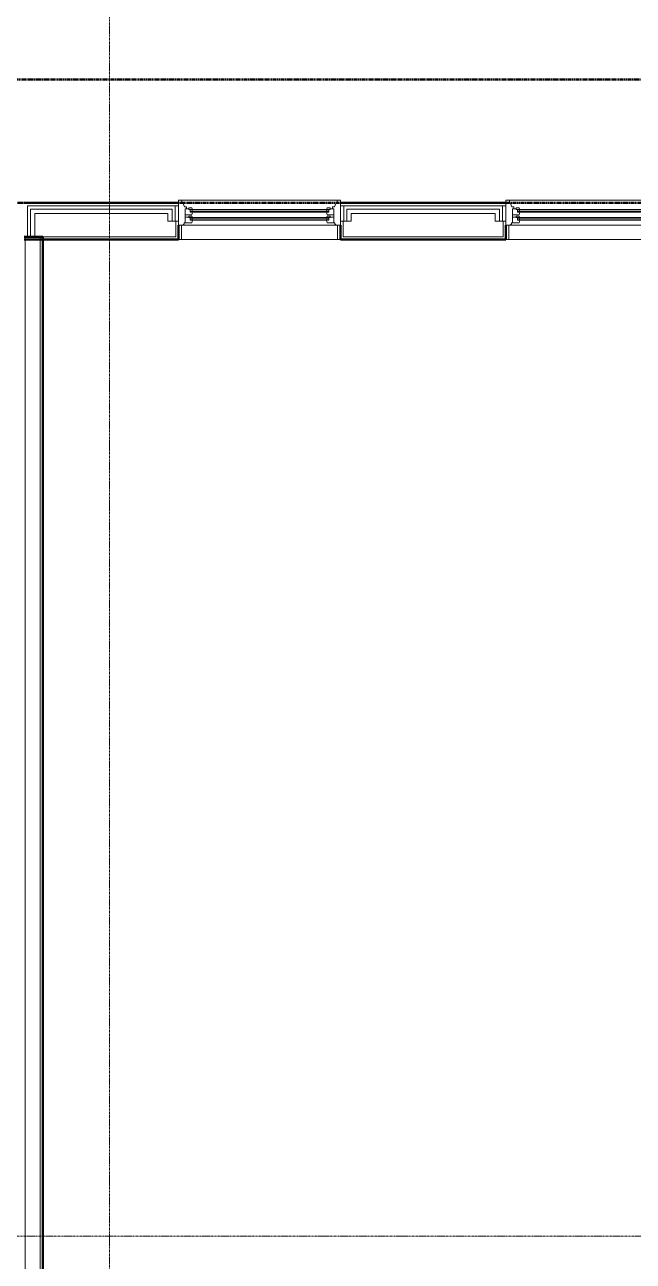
# Model space of a CAD drawing. Header units: inches. Extents: x -4235 to -464, y 9706 to 12463.
# Drawn here: x -2520.2 to -2377.4, y 11841.3 to 12131.4 of the extents above; entities that cross this region are included whole.
import ezdxf

# ---------------------------------------------------------------- set-up
doc = ezdxf.new("R2010")
doc.units = ezdxf.units.IN
doc.header["$MEASUREMENT"] = 0
doc.linetypes.add('Dash 1_16_', pattern=[0.125, 0.0625, -0.0625])
doc.linetypes.add('Grid Line 1_2_', pattern=[0.875, 0.5, -0.125, 0.125, -0.125])
for name, color, linetype, lineweight in [('0-1', 7, 'Continuous', 5), ('A-GLAZ-1', 151, 'Continuous', 9), ('A-GLAZ-2', 151, 'Continuous', 20), ('A-WALL', 113, 'Continuous', 13), ('A-WALL-2', 7, 'Continuous', 50), ('A-WALL-3', 50, 'Continuous', 13), ('A-WALL-5', 113, 'Continuous', 50), ('A-WALL-6', 113, 'Continuous', 9), ('C-PROP-LINE-1', 91, 'Dash 1_16_', 50), ('S-GRID-1', 1, 'Grid Line 1_2_', 9)]:
    doc.layers.add(name, color=color, linetype=linetype, lineweight=lineweight)

# ---------------------------------------------------------------- blocks, each defined once
blk = doc.blocks.new('CTR - 1st Phase - Common Walls_rvt-1-BACKGROUND - 1ST FLOOR')
at = {"layer": 'A-WALL-2'}
for p, q in [((-2515.95, 12081.69), (-2520.32, 12081.69)), ((-2515.95, 11837.19), (-2515.95, 12081.69))]:
    blk.add_line(p, q, dxfattribs=at)
at = {"layer": 'A-WALL-3'}
for p, q in [((-2520.07, 11837.19), (-2520.07, 12081.69)), ((-2516.57, 11837.19), (-2516.57, 12081.69))]:
    blk.add_line(p, q, dxfattribs=at)
blk = doc.blocks.new('Window-Double_Hung-Andersen-400_Series-Tilt_Wash - DOUBLE HUNG - COTTAGE - 1ST FLOOR-2889518-BACKGROUND - 1ST FLOOR')
at = {"layer": 'A-GLAZ-1'}
for p, q in [((-16.29, 2.62), (-15.7, 2.62)), ((-16.29, 2.25), (-15.7, 2.25)), ((-16.29, 0.69), (-15.7, 0.69)), ((-16.29, 0.31), (-15.7, 0.31)), ((-15.82, 2.62), (-15.82, 2.25)), ((-15.82, 0.69), (-15.82, 0.31)), ((-15.7, 2.75), (15.7, 2.75)), ((-15.7, 2.62), (15.7, 2.62)), ((-15.7, 2.25), (15.7, 2.25)), ((-15.7, 2.12), (15.7, 2.12)), ((-15.7, 0.81), (15.7, 0.81)), ((-15.7, 0.69), (15.7, 0.69)), ((-15.7, 0.31), (15.7, 0.31)), ((-15.7, 0.19), (15.7, 0.19)), ((16.29, 2.62), (15.7, 2.62)), ((16.29, 2.25), (15.7, 2.25)), ((16.29, 0.69), (15.7, 0.69)), ((16.29, 0.31), (15.7, 0.31)), ((15.82, 2.62), (15.82, 2.25)), ((15.82, 0.69), (15.82, 0.31)), ((18.95, -0.94), (-18.95, -0.94)), ((-18.95, -0.94), (-18.95, -4.31)), ((-18.32, -0.94), (-18.32, -4.31)), ((18.32, -0.94), (18.32, -4.31)), ((18.95, -4.31), (18.95, -0.94)), ((-18.95, -4.31), (18.95, -4.31))]:
    blk.add_line(p, q, dxfattribs=at)
at = {"layer": 'A-GLAZ-2'}
for p, q in [((-19.01, 3.56), (-20.51, 3.56)), ((19.01, 4.94), (-19.01, 4.94)), ((-19.01, 4.94), (-19.01, -0.94)), ((-18.2, 4.94), (-18.2, 4.12)), ((-18.2, 4.12), (-17.92, 4.12)), ((-17.92, 4.12), (-17.61, 3.31)), ((-17.61, 3.31), (-17.14, 3.31)), ((-17.14, 3.31), (-17.14, 2.87)), ((-15.86, 3.09), (-16.57, 3.09)), ((-16.57, 2.75), (-16.57, 3.09)), ((-15.86, 3.09), (-15.7, 2.75)), ((15.86, 3.09), (15.7, 2.75)), ((15.86, 3.09), (16.57, 3.09)), ((16.57, 2.75), (16.57, 3.09)), ((17.14, 3.31), (17.14, 2.87)), ((17.61, 3.31), (17.14, 3.31)), ((17.92, 4.12), (17.61, 3.31)), ((18.2, 4.12), (17.92, 4.12)), ((18.2, 4.94), (18.2, 4.12)), ((19.01, -0.94), (19.01, 4.94)), ((19.01, 3.56), (20.51, 3.56)), ((-17.42, 2.87), (-16.57, 2.87)), ((-17.42, 2.87), (-17.42, -0.44)), ((-17.42, 1.5), (-15.86, 1.5)), ((-17.42, 0.94), (-16.57, 0.94)), ((-15.7, 2.75), (-16.57, 2.75)), ((-15.86, 1.16), (-16.57, 1.16)), ((-16.57, 0.81), (-16.57, 1.16)), ((-15.7, 0.81), (-16.57, 0.81)), ((-16.29, 2.75), (-16.29, 2.12)), ((-15.7, 2.12), (-16.29, 2.12)), ((-16.29, 0.81), (-16.29, 0.19)), ((-15.7, 0.19), (-16.29, 0.19)), ((-15.86, 1.5), (-15.7, 2.12)), ((-15.86, 1.16), (-15.7, 0.81)), ((-15.86, -0.44), (-15.7, 0.19)), ((15.7, 2.75), (16.57, 2.75)), ((15.7, 2.12), (16.29, 2.12)), ((15.86, 1.5), (15.7, 2.12)), ((15.86, 1.16), (15.7, 0.81)), ((15.7, 0.81), (16.57, 0.81)), ((15.7, 0.19), (16.29, 0.19)), ((15.86, -0.44), (15.7, 0.19)), ((17.42, 1.5), (15.86, 1.5)), ((15.86, 1.16), (16.57, 1.16)), ((16.29, 2.75), (16.29, 2.12)), ((16.29, 0.81), (16.29, 0.19)), ((17.42, 2.87), (16.57, 2.87)), ((16.57, 0.81), (16.57, 1.16)), ((17.42, 0.94), (16.57, 0.94)), ((17.42, 2.87), (17.42, -0.44)), ((-19.01, -0.94), (19.01, -0.94)), ((-17.67, -0.66), (-18, -0.94)), ((-17.67, -0.66), (-17.67, -0.44)), ((-17.67, -0.44), (-15.86, -0.44)), ((17.67, -0.44), (15.86, -0.44)), ((17.67, -0.66), (17.67, -0.44)), ((17.67, -0.66), (18, -0.94))]:
    blk.add_line(p, q, dxfattribs=at)
blk = doc.blocks.new('Family - ___-2835860-BACKGROUND - 1ST FLOOR')
at = {"layer": 'C-PROP-LINE-1'}
blk.add_line((-2067.92, 12118.59), (-2523.72, 12118.59), dxfattribs=at)
blk = doc.blocks.new('Family - ___-2835903-BACKGROUND - 1ST FLOOR')
at = {"layer": 'C-PROP-LINE-1'}
blk.add_line((-2096.82, 12089.69), (-3831.82, 12089.69), dxfattribs=at)
blk = doc.blocks.new('Family - ___-2835932-BACKGROUND - 1ST FLOOR')
at = {"layer": 'C-PROP-LINE-1'}
blk.add_line((-2067.92, 12118.59), (-3860.72, 12118.59), dxfattribs=at)

msp = doc.modelspace()

# ---------------------------------------------------------------- linework, layer by layer
at = {"layer": 'A-WALL'}
for p, q in [((-2484.89, 12088.94), (-2519.57, 12088.94)), ((-2519.57, 12088.94), (-2519.57, 12081.69)), ((-2485.64, 12088.19), (-2518.82, 12088.19)), ((-2518.82, 12088.19), (-2518.82, 12081.69)), ((-2517.82, 12081.69), (-2517.82, 12087.19)), ((-2486.64, 12087.19), (-2517.82, 12087.19)), ((-2486.64, 12085.38), (-2486.64, 12087.19)), ((-2485.64, 12085.38), (-2485.64, 12088.19)), ((-2484.89, 12085.38), (-2484.89, 12088.94)), ((-2445.36, 12088.94), (-2445.36, 12085.38)), ((-2408.09, 12088.94), (-2445.36, 12088.94)), ((-2444.61, 12088.19), (-2444.61, 12085.38)), ((-2408.84, 12088.19), (-2444.61, 12088.19)), ((-2443.61, 12087.19), (-2443.61, 12085.38)), ((-2409.84, 12087.19), (-2443.61, 12087.19)), ((-2409.84, 12085.38), (-2409.84, 12087.19)), ((-2408.84, 12085.38), (-2408.84, 12088.19)), ((-2408.09, 12085.38), (-2408.09, 12088.94)), ((-2486.64, 12085.38), (-2484.14, 12085.38)), ((-2484.76, 12081.69), (-2484.76, 12085.38)), ((-2446.11, 12085.38), (-2443.61, 12085.38)), ((-2445.49, 12085.38), (-2445.49, 12081.69)), ((-2409.84, 12085.38), (-2407.34, 12085.38)), ((-2407.96, 12081.69), (-2407.96, 12085.38)), ((-2520.32, 12081.69), (-2484.76, 12081.69)), ((-2445.49, 12081.69), (-2407.96, 12081.69))]:
    msp.add_line(p, q, dxfattribs=at)
at = {"layer": 'A-WALL-5'}
for p, q in [((-2484.14, 12089.69), (-2520.32, 12089.69)), ((-2407.34, 12089.69), (-2446.11, 12089.69)), ((-2484.14, 12081.06), (-2484.14, 12084.44)), ((-2446.11, 12084.44), (-2446.11, 12081.06)), ((-2407.34, 12081.06), (-2407.34, 12084.44)), ((-2520.32, 12081.06), (-2484.14, 12081.06)), ((-2446.11, 12081.06), (-2407.34, 12081.06))]:
    msp.add_line(p, q, dxfattribs=at)
at = {"layer": 'A-WALL-6'}
for p, q in [((-2484.07, 12081.06), (-2484.14, 12081.06)), ((-2446.11, 12081.06), (-2446.17, 12081.06)), ((-2407.27, 12081.06), (-2407.34, 12081.06))]:
    msp.add_line(p, q, dxfattribs=at)
at = {"layer": 'S-GRID-1'}
for p, q in [((-2500.32, 9836.18), (-2500.32, 12413.74)), ((-464.45, 11847.19), (-4185.7, 11847.19))]:
    msp.add_line(p, q, dxfattribs=at)

# ---------------------------------------------------------------- block references
at = {"layer": '0-1'}
msp.add_blockref('CTR - 1st Phase - Common Walls_rvt-1-BACKGROUND - 1ST FLOOR', (0, 0), dxfattribs=at)
at = {"layer": 'A-GLAZ-1'}
for p in [(-2465.12, 12085.38), (-2388.32, 12085.38)]:
    msp.add_blockref('Window-Double_Hung-Andersen-400_Series-Tilt_Wash - DOUBLE HUNG - COTTAGE - 1ST FLOOR-2889518-BACKGROUND - 1ST FLOOR', p, dxfattribs=at)
at = {"layer": 'C-PROP-LINE-1'}
for name in ['Family - ___-2835860-BACKGROUND - 1ST FLOOR', 'Family - ___-2835932-BACKGROUND - 1ST FLOOR', 'Family - ___-2835903-BACKGROUND - 1ST FLOOR']:
    msp.add_blockref(name, (0, 0), dxfattribs=at)

doc.saveas('drawing.dxf')
